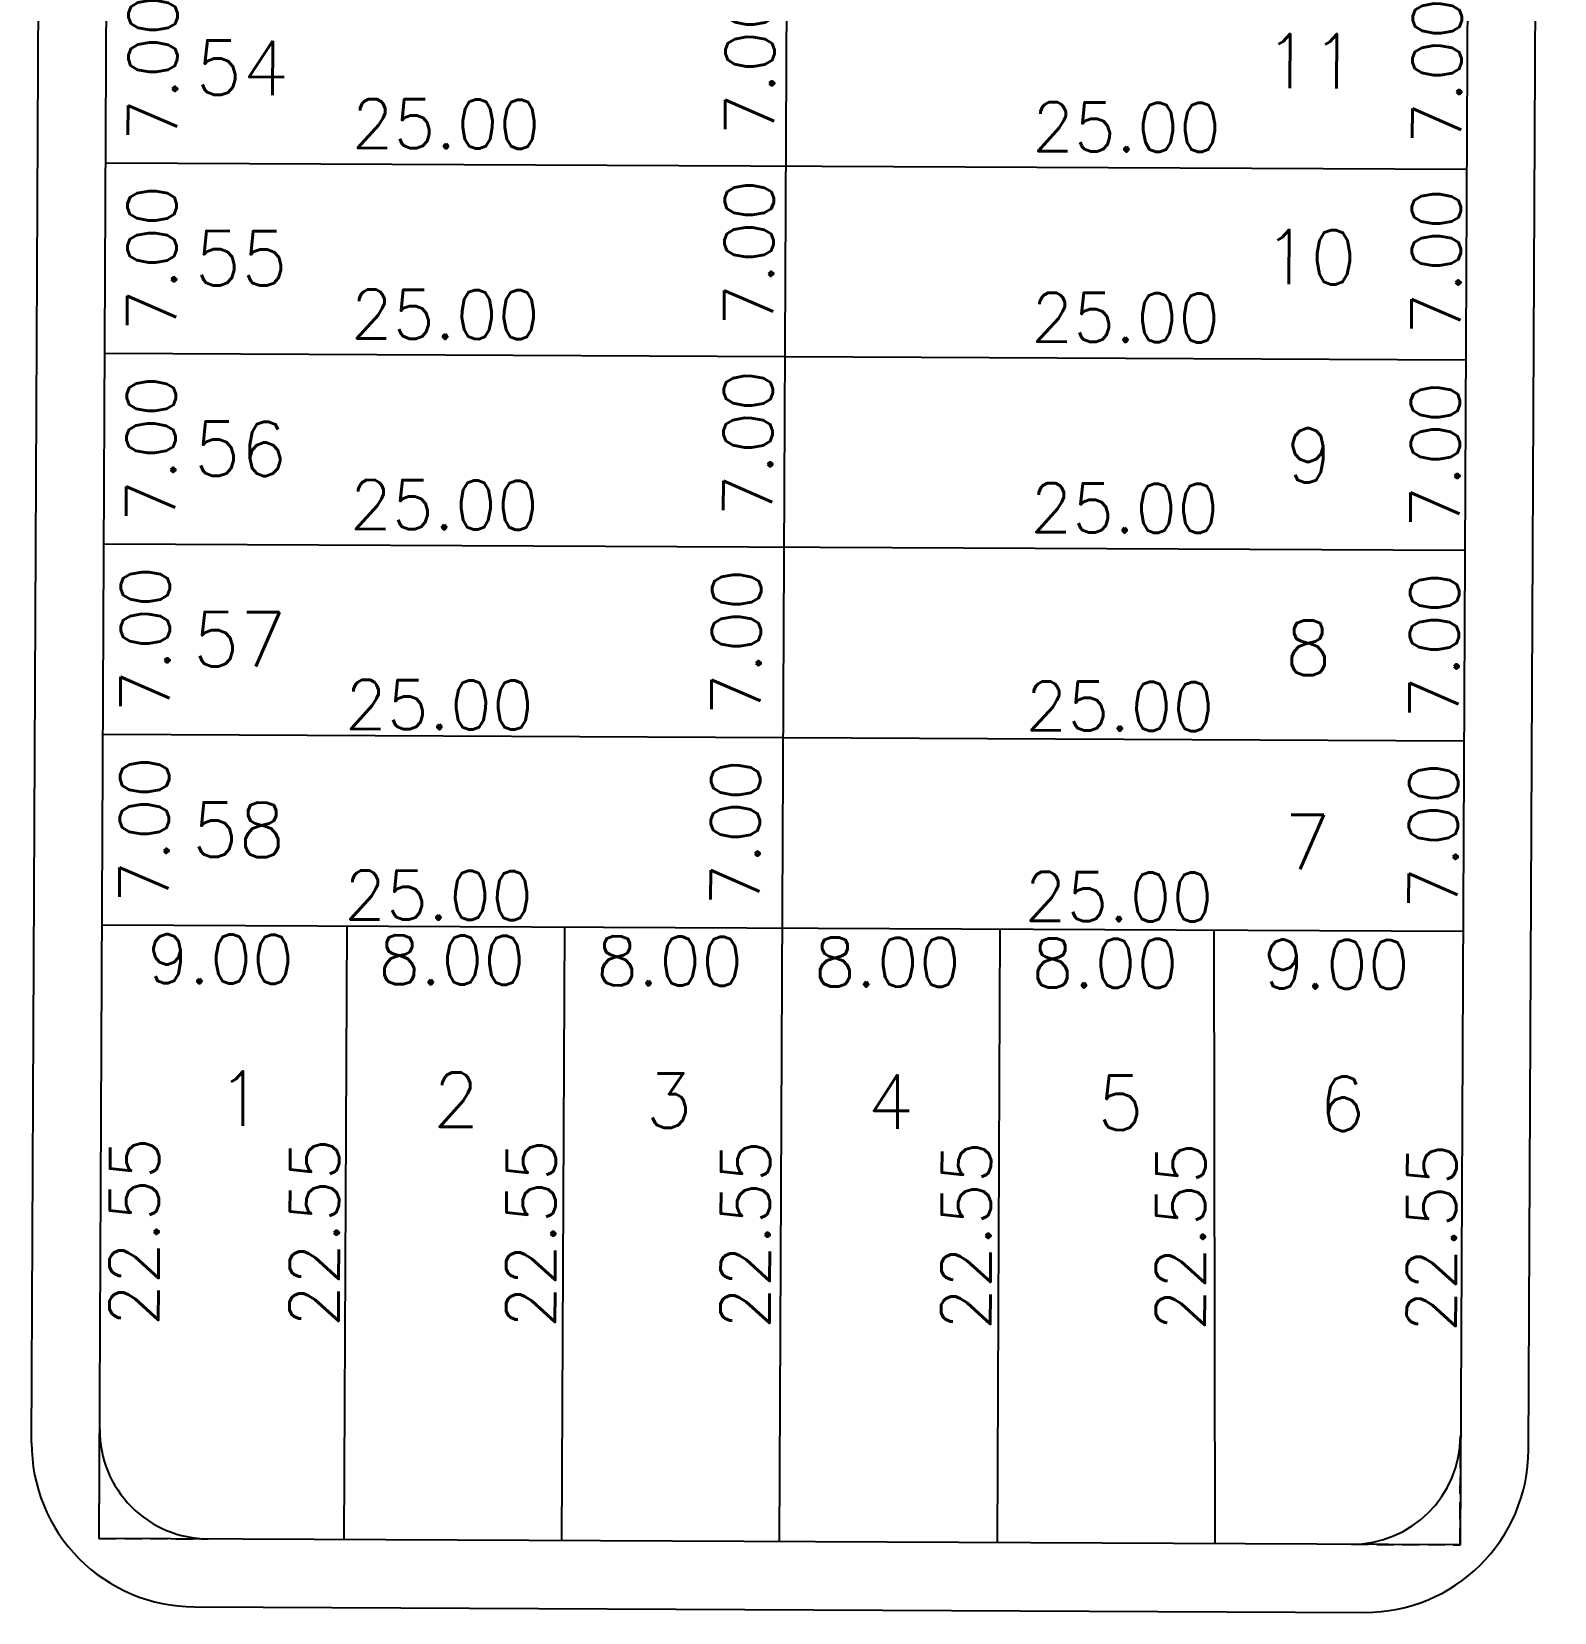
# Model space of a CAD drawing. Header units: millimetres. Extents: x -4430026 to 4783824, y 584 to 9593110.
# Drawn here: x 1940.3 to 1996.3, y 1731.1 to 1789.2 of the extents above; entities that cross this region are included whole.
import ezdxf
from ezdxf.enums import TextEntityAlignment as Align

# ---------------------------------------------------------------- set-up
doc = ezdxf.new("R2010")
doc.units = ezdxf.units.MM
doc.linetypes.add('HIDDEN', pattern=[0.375, 0.25, -0.125])
for name, color, linetype in [('Calçada', 1, 'Continuous'), ('CANTOS', 9, 'HIDDEN'), ('Cota', 8, 'Continuous'), ('COTAS', 8, 'Continuous'), ('curvas', 4, 'Continuous'), ('Lotes', 2, 'Continuous'), ('Numero de lotes', 5, 'Continuous'), ('QUADRA', 4, 'Continuous')]:
    doc.layers.add(name, color=color, linetype=linetype)
doc.styles.add('arcad1', font='romans.shx')
doc.styles.add('ROMANS', font='romans.shx')
doc.dimstyles.get("Standard").update_dxf_attribs({"dimtxt": 0.18, "dimasz": 0.18, "dimexe": 0.18, "dimexo": 0.0625, "dimgap": 0.09, "dimtad": 0, "dimtih": 1, "dimtoh": 1, "dimdec": 4, "dimzin": 0, "dimdsep": 46, "dimtxsty": 'Standard', "dimcen": 0.09, "dimadec": 0, "dimazin": 0, "dimtfac": 1, "dimtdec": 4, "dimtofl": 0, "dimtmove": 0, "dimatfit": 3, "dimfxl": 1, "dimtolj": 1, "dimtzin": 0, "dimarcsym": 0})

# ---------------------------------------------------------------- blocks, each defined once
blk = doc.blocks.new('*D10993')
at = {"layer": 'DEFPOINTS', "color": 0}
for p in [(1993.081, 1791.29), (1993.048, 1784.29), (1995.548, 1784.278)]:
    blk.add_point(p, dxfattribs=at)
at = {"layer": 'Cota', "color": 41, "insert": (1991.964, 1787.795), "char_height": 1.8, "attachment_point": 5, "rotation": 89.72858, "style": 'ROMANS'}
blk.add_mtext('\\A1;7.00', dxfattribs=at)
blk = doc.blocks.new('*D10997')
at = {"layer": 'DEFPOINTS', "color": 0}
for p in [(1993.048, 1784.29), (1993.015, 1777.29), (1995.514, 1777.278)]:
    blk.add_point(p, dxfattribs=at)
at = {"layer": 'Cota', "color": 41, "insert": (1991.931, 1780.795), "char_height": 1.8, "attachment_point": 5, "rotation": 89.72858, "style": 'ROMANS'}
blk.add_mtext('\\A1;7.00', dxfattribs=at)
blk = doc.blocks.new('*D11000')
at = {"layer": 'DEFPOINTS', "color": 0}
for p in [(1943.081, 1791.417), (1943.048, 1784.417), (1948.361, 1784.392)]:
    blk.add_point(p, dxfattribs=at)
at = {"layer": 'Cota', "color": 41, "insert": (1944.777, 1787.909), "char_height": 1.8, "attachment_point": 5, "rotation": 89.72858, "style": 'ROMANS'}
blk.add_mtext('\\A1;7.00', dxfattribs=at)
blk = doc.blocks.new('*D11001')
at = {"layer": 'DEFPOINTS', "color": 0}
for p in [(1993.014, 1777.18), (1992.981, 1770.18), (1995.481, 1770.168)]:
    blk.add_point(p, dxfattribs=at)
at = {"layer": 'Cota', "color": 41, "insert": (1991.897, 1773.685), "char_height": 1.8, "attachment_point": 5, "rotation": 89.72858, "style": 'ROMANS'}
blk.add_mtext('\\A1;7.00', dxfattribs=at)
blk = doc.blocks.new('*D11002')
at = {"layer": 'DEFPOINTS', "color": 0}
for p in [(1943.048, 1784.518), (1968.048, 1784.4), (1968.037, 1782.188)]:
    blk.add_point(p, dxfattribs=at)
at = {"layer": 'Cota', "color": 41, "insert": (1955.555, 1785.847), "char_height": 1.8, "attachment_point": 5, "rotation": 359.72858, "style": 'ROMANS'}
blk.add_mtext('\\A1;25.00', dxfattribs=at)
blk = doc.blocks.new('*D11003')
at = {"layer": 'DEFPOINTS', "color": 0}
for p in [(1968.048, 1784.4), (1993.048, 1784.281), (1993.037, 1782.07)]:
    blk.add_point(p, dxfattribs=at)
at = {"layer": 'Cota', "color": 41, "insert": (1980.554, 1785.729), "char_height": 1.8, "attachment_point": 5, "rotation": 359.72858, "style": 'ROMANS'}
blk.add_mtext('\\A1;25.00', dxfattribs=at)
blk = doc.blocks.new('*D11004')
at = {"layer": 'DEFPOINTS', "color": 0}
for p in [(1943.048, 1784.417), (1943.015, 1777.417), (1948.327, 1777.392)]:
    blk.add_point(p, dxfattribs=at)
at = {"layer": 'Cota', "color": 41, "insert": (1944.744, 1780.909), "char_height": 1.8, "attachment_point": 5, "rotation": 89.72858, "style": 'ROMANS'}
blk.add_mtext('\\A1;7.00', dxfattribs=at)
blk = doc.blocks.new('*D11005')
at = {"layer": 'DEFPOINTS', "color": 0}
for p in [(1992.981, 1770.18), (1992.948, 1763.18), (1995.448, 1763.169)]:
    blk.add_point(p, dxfattribs=at)
at = {"layer": 'Cota', "color": 41, "insert": (1991.864, 1766.686), "char_height": 1.8, "attachment_point": 5, "rotation": 89.72858, "style": 'ROMANS'}
blk.add_mtext('\\A1;7.00', dxfattribs=at)
blk = doc.blocks.new('*D11006')
at = {"layer": 'DEFPOINTS', "color": 0}
for p in [(1943.015, 1777.518), (1968.015, 1777.4), (1968.004, 1775.188)]:
    blk.add_point(p, dxfattribs=at)
at = {"layer": 'Cota', "color": 41, "insert": (1955.521, 1778.847), "char_height": 1.8, "attachment_point": 5, "rotation": 359.72858, "style": 'ROMANS'}
blk.add_mtext('\\A1;25.00', dxfattribs=at)
blk = doc.blocks.new('*D11007')
at = {"layer": 'DEFPOINTS', "color": 0}
for p in [(1968.015, 1777.4), (1993.014, 1777.281), (1993.004, 1775.07)]:
    blk.add_point(p, dxfattribs=at)
at = {"layer": 'Cota', "color": 41, "insert": (1980.521, 1778.729), "char_height": 1.8, "attachment_point": 5, "rotation": 359.72858, "style": 'ROMANS'}
blk.add_mtext('\\A1;25.00', dxfattribs=at)
blk = doc.blocks.new('*D11008')
at = {"layer": 'DEFPOINTS', "color": 0}
for p in [(1943.015, 1777.417), (1942.981, 1770.417), (1948.294, 1770.392)]:
    blk.add_point(p, dxfattribs=at)
at = {"layer": 'Cota', "color": 41, "insert": (1944.711, 1773.909), "char_height": 1.8, "attachment_point": 5, "rotation": 89.72858, "style": 'ROMANS'}
blk.add_mtext('\\A1;7.00', dxfattribs=at)
blk = doc.blocks.new('*D11009')
at = {"layer": 'DEFPOINTS', "color": 0}
for p in [(1942.982, 1770.518), (1967.982, 1770.4), (1967.971, 1768.188)]:
    blk.add_point(p, dxfattribs=at)
at = {"layer": 'Cota', "color": 41, "insert": (1955.488, 1771.847), "char_height": 1.8, "attachment_point": 5, "rotation": 359.72858, "style": 'ROMANS'}
blk.add_mtext('\\A1;25.00', dxfattribs=at)
blk = doc.blocks.new('*D11010')
at = {"layer": 'DEFPOINTS', "color": 0}
for p in [(1967.982, 1770.4), (1992.981, 1770.281), (1992.971, 1768.07)]:
    blk.add_point(p, dxfattribs=at)
at = {"layer": 'Cota', "color": 41, "insert": (1980.488, 1771.729), "char_height": 1.8, "attachment_point": 5, "rotation": 359.72858, "style": 'ROMANS'}
blk.add_mtext('\\A1;25.00', dxfattribs=at)
blk = doc.blocks.new('*D11025')
at = {"layer": 'DEFPOINTS', "color": 0}
for p in [(1968.082, 1791.606), (1968.049, 1784.606), (1970.297, 1784.596)]:
    blk.add_point(p, dxfattribs=at)
at = {"layer": 'Cota', "color": 41, "insert": (1966.714, 1788.113), "char_height": 1.8, "attachment_point": 5, "rotation": 89.72858, "style": 'ROMANS'}
blk.add_mtext('\\A1;7.00', dxfattribs=at)
blk = doc.blocks.new('*D11026')
at = {"layer": 'DEFPOINTS', "color": 0}
for p in [(1968.049, 1784.606), (1968.016, 1777.606), (1970.264, 1777.596)]:
    blk.add_point(p, dxfattribs=at)
at = {"layer": 'Cota', "color": 41, "insert": (1966.681, 1781.113), "char_height": 1.8, "attachment_point": 5, "rotation": 89.72858, "style": 'ROMANS'}
blk.add_mtext('\\A1;7.00', dxfattribs=at)
blk = doc.blocks.new('*D11027')
at = {"layer": 'DEFPOINTS', "color": 0}
for p in [(1968.016, 1777.606), (1967.983, 1770.606), (1970.231, 1770.596)]:
    blk.add_point(p, dxfattribs=at)
at = {"layer": 'Cota', "color": 41, "insert": (1966.647, 1774.113), "char_height": 1.8, "attachment_point": 5, "rotation": 89.72858, "style": 'ROMANS'}
blk.add_mtext('\\A1;7.00', dxfattribs=at)
blk = doc.blocks.new('*D11028')
at = {"layer": 'DEFPOINTS', "color": 0}
for p in [(1942.804, 1763.405), (1967.804, 1763.287), (1967.792, 1760.84)]:
    blk.add_point(p, dxfattribs=at)
at = {"layer": 'Cota', "color": 41, "insert": (1955.31, 1764.5), "char_height": 1.8, "attachment_point": 5, "rotation": 359.72858, "style": 'ROMANS'}
blk.add_mtext('\\A1;25.00', dxfattribs=at)
blk = doc.blocks.new('*D11029')
at = {"layer": 'DEFPOINTS', "color": 0}
for p in [(1967.804, 1763.287), (1992.804, 1763.168), (1992.792, 1760.788)]:
    blk.add_point(p, dxfattribs=at)
at = {"layer": 'Cota', "color": 41, "insert": (1980.31, 1764.447), "char_height": 1.8, "attachment_point": 5, "rotation": 359.72858, "style": 'ROMANS'}
blk.add_mtext('\\A1;25.00', dxfattribs=at)
blk = doc.blocks.new('*D11030')
at = {"layer": 'DEFPOINTS', "color": 0}
for p in [(1942.771, 1756.418), (1951.771, 1756.375), (1951.748, 1751.539)]:
    blk.add_point(p, dxfattribs=at)
at = {"layer": 'Cota', "color": 41, "insert": (1947.265, 1755.16), "char_height": 1.8, "attachment_point": 5, "rotation": 359.72858, "style": 'ROMANS'}
blk.add_mtext('\\A1;9.00', dxfattribs=at)
blk = doc.blocks.new('*D11031')
at = {"layer": 'DEFPOINTS', "color": 0}
for p in [(1951.771, 1756.375), (1959.771, 1756.337), (1959.748, 1751.501)]:
    blk.add_point(p, dxfattribs=at)
at = {"layer": 'Cota', "color": 41, "insert": (1955.765, 1755.12), "char_height": 1.8, "attachment_point": 5, "rotation": 359.72858, "style": 'ROMANS'}
blk.add_mtext('\\A1;8.00', dxfattribs=at)
blk = doc.blocks.new('*D11032')
at = {"layer": 'DEFPOINTS', "color": 0}
for p in [(1959.771, 1756.337), (1967.771, 1756.3), (1967.748, 1751.463)]:
    blk.add_point(p, dxfattribs=at)
at = {"layer": 'Cota', "color": 41, "insert": (1963.765, 1755.082), "char_height": 1.8, "attachment_point": 5, "rotation": 359.72858, "style": 'ROMANS'}
blk.add_mtext('\\A1;8.00', dxfattribs=at)
blk = doc.blocks.new('*D11033')
at = {"layer": 'DEFPOINTS', "color": 0}
for p in [(1967.771, 1756.3), (1975.771, 1756.262), (1975.748, 1751.425)]:
    blk.add_point(p, dxfattribs=at)
at = {"layer": 'Cota', "color": 41, "insert": (1971.765, 1755.044), "char_height": 1.8, "attachment_point": 5, "rotation": 359.72858, "style": 'ROMANS'}
blk.add_mtext('\\A1;8.00', dxfattribs=at)
blk = doc.blocks.new('*D11034')
at = {"layer": 'DEFPOINTS', "color": 0}
for p in [(1975.771, 1756.262), (1983.771, 1756.224), (1983.748, 1751.387)]:
    blk.add_point(p, dxfattribs=at)
at = {"layer": 'Cota', "color": 41, "insert": (1979.765, 1755.006), "char_height": 1.8, "attachment_point": 5, "rotation": 359.72858, "style": 'ROMANS'}
blk.add_mtext('\\A1;8.00', dxfattribs=at)
blk = doc.blocks.new('*D11035')
at = {"layer": 'DEFPOINTS', "color": 0}
for p in [(1983.771, 1756.224), (1992.771, 1756.181), (1992.748, 1751.345)]:
    blk.add_point(p, dxfattribs=at)
at = {"layer": 'Cota', "color": 41, "insert": (1988.265, 1754.966), "char_height": 1.8, "attachment_point": 5, "rotation": 359.72858, "style": 'ROMANS'}
blk.add_mtext('\\A1;9.00', dxfattribs=at)
blk = doc.blocks.new('*D11036')
at = {"layer": 'DEFPOINTS', "color": 0}
for p in [(1942.915, 1756.417), (1942.808, 1733.87), (1947.642, 1733.847)]:
    blk.add_point(p, dxfattribs=at)
at = {"layer": 'Cota', "color": 41, "insert": (1944.095, 1745.138), "char_height": 1.8, "attachment_point": 5, "rotation": 89.72858, "style": 'ROMANS'}
blk.add_mtext('\\A1;22.55', dxfattribs=at)
blk = doc.blocks.new('*D11037')
at = {"layer": 'DEFPOINTS', "color": 0}
for p in [(1951.915, 1756.375), (1951.808, 1733.827), (1954.26, 1733.815)]:
    blk.add_point(p, dxfattribs=at)
at = {"layer": 'Cota', "color": 41, "insert": (1950.713, 1745.106), "char_height": 1.8, "attachment_point": 5, "rotation": 89.72858, "style": 'ROMANS'}
blk.add_mtext('\\A1;22.55', dxfattribs=at)
blk = doc.blocks.new('*D11038')
at = {"layer": 'DEFPOINTS', "color": 0}
for p in [(1959.915, 1756.337), (1959.808, 1733.789), (1962.216, 1733.778)]:
    blk.add_point(p, dxfattribs=at)
at = {"layer": 'Cota', "color": 41, "insert": (1958.67, 1745.069), "char_height": 1.8, "attachment_point": 5, "rotation": 89.72858, "style": 'ROMANS'}
blk.add_mtext('\\A1;22.55', dxfattribs=at)
blk = doc.blocks.new('*D11039')
at = {"layer": 'DEFPOINTS', "color": 0}
for p in [(1967.915, 1756.299), (1967.808, 1733.751), (1970.094, 1733.74)]:
    blk.add_point(p, dxfattribs=at)
at = {"layer": 'Cota', "color": 41, "insert": (1966.548, 1745.031), "char_height": 1.8, "attachment_point": 5, "rotation": 89.72858, "style": 'ROMANS'}
blk.add_mtext('\\A1;22.55', dxfattribs=at)
blk = doc.blocks.new('*D11040')
at = {"layer": 'DEFPOINTS', "color": 0}
for p in [(1975.915, 1756.261), (1975.808, 1733.713), (1978.209, 1733.702)]:
    blk.add_point(p, dxfattribs=at)
at = {"layer": 'Cota', "color": 41, "insert": (1974.662, 1744.993), "char_height": 1.8, "attachment_point": 5, "rotation": 89.72858, "style": 'ROMANS'}
blk.add_mtext('\\A1;22.55', dxfattribs=at)
blk = doc.blocks.new('*D11041')
at = {"layer": 'DEFPOINTS', "color": 0}
for p in [(1983.915, 1756.223), (1983.808, 1733.675), (1986.087, 1733.665)]:
    blk.add_point(p, dxfattribs=at)
at = {"layer": 'Cota', "color": 41, "insert": (1982.54, 1744.956), "char_height": 1.8, "attachment_point": 5, "rotation": 89.72858, "style": 'ROMANS'}
blk.add_mtext('\\A1;22.55', dxfattribs=at)
blk = doc.blocks.new('*D11042')
at = {"layer": 'DEFPOINTS', "color": 0}
for p in [(1992.915, 1756.18), (1992.808, 1733.633), (1995.308, 1733.621)]:
    blk.add_point(p, dxfattribs=at)
at = {"layer": 'Cota', "color": 41, "insert": (1991.761, 1744.912), "char_height": 1.8, "attachment_point": 5, "rotation": 89.72858, "style": 'ROMANS'}
blk.add_mtext('\\A1;22.55', dxfattribs=at)
blk = doc.blocks.new('*D13841')
at = {"layer": 'DEFPOINTS', "color": 0}
for p in [(1966.013, 1770.308), (1969.832, 1770.29), (1965.98, 1763.308)]:
    blk.add_point(p, dxfattribs=at)
at = {"layer": 'COTAS', "color": 41, "insert": (1966.216, 1766.807), "char_height": 1.8, "attachment_point": 5, "rotation": 89.72858, "style": 'ROMANS'}
blk.add_mtext('\\A1;7.00', dxfattribs=at)
blk = doc.blocks.new('*D13842')
at = {"layer": 'DEFPOINTS', "color": 0}
for p in [(1944.294, 1770.411), (1948.114, 1770.393), (1944.261, 1763.411)]:
    blk.add_point(p, dxfattribs=at)
at = {"layer": 'COTAS', "color": 41, "insert": (1944.497, 1766.91), "char_height": 1.8, "attachment_point": 5, "rotation": 89.72858, "style": 'ROMANS'}
blk.add_mtext('\\A1;7.00', dxfattribs=at)
blk = doc.blocks.new('*D13062')
at = {"layer": 'DEFPOINTS', "color": 0}
for p in [(1992.948, 1763.18), (1992.915, 1756.18), (1995.414, 1756.169)]:
    blk.add_point(p, dxfattribs=at)
at = {"layer": 'Cota', "color": 41, "insert": (1991.831, 1759.686), "char_height": 1.8, "attachment_point": 5, "rotation": 89.72858, "style": 'ROMANS'}
blk.add_mtext('\\A1;7.00', dxfattribs=at)
blk = doc.blocks.new('*D13063')
at = {"layer": 'DEFPOINTS', "color": 0}
for p in [(1942.771, 1756.405), (1967.771, 1756.287), (1967.759, 1753.84)]:
    blk.add_point(p, dxfattribs=at)
at = {"layer": 'Cota', "color": 41, "insert": (1955.276, 1757.5), "char_height": 1.8, "attachment_point": 5, "rotation": 359.72858, "style": 'ROMANS'}
blk.add_mtext('\\A1;25.00', dxfattribs=at)
blk = doc.blocks.new('*D13064')
at = {"layer": 'DEFPOINTS', "color": 0}
for p in [(1967.771, 1756.287), (1992.771, 1756.169), (1992.759, 1753.788)]:
    blk.add_point(p, dxfattribs=at)
at = {"layer": 'Cota', "color": 41, "insert": (1980.276, 1757.447), "char_height": 1.8, "attachment_point": 5, "rotation": 359.72858, "style": 'ROMANS'}
blk.add_mtext('\\A1;25.00', dxfattribs=at)
blk = doc.blocks.new('*D13065')
at = {"layer": 'DEFPOINTS', "color": 0}
for p in [(1944.261, 1763.411), (1948.08, 1763.393), (1944.228, 1756.411)]:
    blk.add_point(p, dxfattribs=at)
at = {"layer": 'COTAS', "color": 41, "insert": (1944.464, 1759.91), "char_height": 1.8, "attachment_point": 5, "rotation": 89.72858, "style": 'ROMANS'}
blk.add_mtext('\\A1;7.00', dxfattribs=at)
blk = doc.blocks.new('*D13066')
at = {"layer": 'DEFPOINTS', "color": 0}
for p in [(1965.98, 1763.308), (1969.799, 1763.29), (1965.947, 1756.308)]:
    blk.add_point(p, dxfattribs=at)
at = {"layer": 'COTAS', "color": 41, "insert": (1966.182, 1759.807), "char_height": 1.8, "attachment_point": 5, "rotation": 89.72858, "style": 'ROMANS'}
blk.add_mtext('\\A1;7.00', dxfattribs=at)

msp = doc.modelspace()

# ---------------------------------------------------------------- linework, layer by layer
at = {"layer": 'Calçada'}
for p, q in [((1995.324, 1737.121, 2.439), (1996.275, 1937.816, 2.439)), ((1940.325, 1737.381, 2.439), (1941.271, 1937.102, 2.439)), ((1946.296, 1731.353, 2.439), (1989.296, 1731.149, 2.439)), ((1946.296, 1731.353, 2.439), (1989.296, 1731.149, 2.439))]:
    msp.add_line(p, q, dxfattribs=at)
for centre, start, end in [((1946.325, 1737.353, 2.439), 179.72858, 269.72858), ((1946.325, 1737.353, 2.439), 179.72858, 269.72858), ((1989.324, 1737.149, 2.439), 269.72858, 359.72858), ((1989.324, 1737.149, 2.439), 269.72858, 359.72858)]:
    msp.add_arc(centre, 6, start, end, dxfattribs=at)
at = {"layer": 'CANTOS', "ltscale": 2.5}
for p, q in [((1942.808, 1733.87, 2.439), (1942.827, 1737.87, 2.439)), ((1942.808, 1733.87, 2.439), (1942.827, 1737.87, 2.439)), ((1992.808, 1733.633, 2.439), (1992.827, 1737.633, 2.439)), ((1992.808, 1733.633, 2.439), (1992.827, 1737.633, 2.439)), ((1942.808, 1733.87, 2.439), (1946.808, 1733.851, 2.439)), ((1942.808, 1733.87, 2.439), (1946.808, 1733.851, 2.439)), ((1988.808, 1733.652, 2.439), (1992.808, 1733.633, 2.439)), ((1988.808, 1733.652, 2.439), (1992.808, 1733.633, 2.439))]:
    msp.add_line(p, q, dxfattribs=at)
at = {"layer": 'curvas'}
for centre, start, end in [((1946.827, 1737.851, 2.439), 179.72858, 269.72858), ((1946.827, 1737.851, 2.439), 179.72858, 269.72858), ((1988.827, 1737.652, 2.439), 269.72858, 359.72858), ((1988.827, 1737.652, 2.439), 269.72858, 359.72858)]:
    msp.add_arc(centre, 4, start, end, dxfattribs=at)
at = {"layer": 'Lotes'}
for p, q in [((1967.808, 1733.751, 2.439), (1968.79, 1940.96, 2.439)), ((1943.048, 1784.417, 2.439), (1993.047, 1784.18, 2.439)), ((1943.015, 1777.417, 2.439), (1993.014, 1777.18, 2.439)), ((1942.981, 1770.417, 2.439), (1992.981, 1770.18, 2.439)), ((1942.948, 1763.417, 2.439), (1992.948, 1763.18, 2.439)), ((1942.915, 1756.417, 2.439), (1992.915, 1756.18, 2.439)), ((1951.808, 1733.827, 2.439), (1951.915, 1756.375, 2.439)), ((1959.808, 1733.789, 2.439), (1959.915, 1756.337, 2.439)), ((1975.808, 1733.713, 2.439), (1975.915, 1756.261, 2.439)), ((1983.808, 1733.675, 2.439), (1983.771, 1756.224, 2.439))]:
    msp.add_line(p, q, dxfattribs=at)
at = {"layer": 'QUADRA', "elevation": 2.439}
msp.add_lwpolyline([(1943.787, 1940.511), (1993.792, 1941.408), (1992.808, 1733.633), (1942.808, 1733.87), (1943.787, 1940.511)], close=True, dxfattribs=at)

# ---------------------------------------------------------------- texts
at = {"layer": 'Numero de lotes', "style": 'arcad1'}
for s, p in [('11', (1987.333, 1788.15, 2.439)), ('54', (1948.064, 1787.906, 2.439)), ('55', (1948.031, 1780.906, 2.439)), ('10', (1987.299, 1780.948, 2.439)), ('56', (1947.998, 1773.906, 2.439)), ('9', (1987.265, 1773.665, 2.439)), ('57', (1947.965, 1766.906, 2.439)), ('8', (1987.231, 1766.593, 2.439)), ('58', (1947.932, 1759.907, 2.439)), ('7', (1987.197, 1759.457, 2.439)), ('1', (1948, 1750.028, 2.439)), ('1', (1948, 1750.028, 2.439)), ('2', (1955.926, 1749.991, 2.439)), ('2', (1955.926, 1749.991, 2.439)), ('3', (1963.746, 1749.954, 2.439)), ('3', (1963.746, 1749.954, 2.439)), ('4', (1971.883, 1749.915, 2.439)), ('4', (1971.883, 1749.915, 2.439)), ('5', (1980.337, 1749.875, 2.439)), ('5', (1980.337, 1749.875, 2.439)), ('6', (1988.474, 1749.836, 2.439)), ('6', (1988.474, 1749.836, 2.439))]:
    msp.add_text(s, height=2, rotation=359.72858, dxfattribs=at).set_placement(p, align=Align.MIDDLE_CENTER)

# ---------------------------------------------------------------- dimensions: what is measured, and where the dimension line sits
at = {"layer": 'Cota'}
for p1, p2, distance, picture, middle in [((1943.081, 1791.417, 2.439), (1943.048, 1784.417, 2.439), 5.313, '*D11000', (1944.777, 1787.909, 2.439)), ((1943.048, 1784.518, 2.439), (1968.048, 1784.4, 2.439), -2.212, '*D11002', (1955.555, 1785.847, 2.439)), ((1943.048, 1784.417, 2.439), (1943.015, 1777.417, 2.439), 5.313, '*D11004', (1944.744, 1780.909, 2.439)), ((1943.015, 1777.518, 2.439), (1968.015, 1777.4, 2.439), -2.212, '*D11006', (1955.521, 1778.847, 2.439)), ((1943.015, 1777.417, 2.439), (1942.981, 1770.417, 2.439), 5.313, '*D11008', (1944.711, 1773.909, 2.439)), ((1942.982, 1770.518, 2.439), (1967.982, 1770.4, 2.439), -2.212, '*D11009', (1955.488, 1771.847, 2.439)), ((1942.804, 1763.405, 2.439), (1967.804, 1763.287, 2.439), -2.447, '*D11028', (1955.31, 1764.5, 2.439)), ((1967.804, 1763.287, 2.439), (1992.804, 1763.168, 2.439), -2.381, '*D11029', (1980.31, 1764.447, 2.439)), ((1942.771, 1756.405, 2.439), (1967.771, 1756.287, 2.439), -2.447, '*D13063', (1955.276, 1757.5, 2.439)), ((1967.771, 1756.287, 2.439), (1992.771, 1756.169, 2.439), -2.381, '*D13064', (1980.276, 1757.447, 2.439)), ((1942.771, 1756.418, 2.439), (1951.771, 1756.375, 2.439), -4.837, '*D11030', (1947.265, 1755.16, 2.439)), ((1942.915, 1756.417, 2.439), (1942.808, 1733.87, 2.439), 4.834, '*D11036', (1944.095, 1745.138, 2.439)), ((1951.915, 1756.375, 2.439), (1951.808, 1733.827, 2.439), 2.451, '*D11037', (1950.713, 1745.106, 2.439)), ((1959.915, 1756.337, 2.439), (1959.808, 1733.789, 2.439), 2.408, '*D11038', (1958.67, 1745.069, 2.439)), ((1967.915, 1756.299, 2.439), (1967.808, 1733.751, 2.439), 2.287, '*D11039', (1966.548, 1745.031, 2.439)), ((1975.915, 1756.261, 2.439), (1975.808, 1733.713, 2.439), 2.401, '*D11040', (1974.662, 1744.993, 2.439)), ((1983.915, 1756.223, 2.439), (1983.808, 1733.675, 2.439), 2.279, '*D11041', (1982.54, 1744.956, 2.439)), ((1992.915, 1756.18, 2.439), (1992.808, 1733.633, 2.439), 2.5, '*D11042', (1991.761, 1744.912, 2.439))]:
    dim = msp.add_aligned_dim(p1=p1, p2=p2, distance=distance, dimstyle='Standard', override={"dimtxt": 1.8, "dimexo": 0.063, "dimgap": 0, "dimtih": 0, "dimtoh": 0, "dimdec": 2, "dimzin": 4, "dimtxsty": 'ROMANS', "dimse1": 1, "dimse2": 1, "dimsd1": 1, "dimsd2": 1, "dimclrt": 41, "dimtfac": 1.2, "dimtdec": 2, "dimtix": 1, "dimtofl": 1, "dimtmove": 2, "dimfxl": 0.18, "dimfxlon": 1, "dimtvp": 2, "dimtzin": 4}, dxfattribs=at)
    dim.commit()
    dim.dimension.update_dxf_attribs({"geometry": picture, "text_midpoint": middle})
for base, p1, p2, angle, picture, middle in [((1970.297, 1784.596, 2.439), (1968.082, 1791.606, 2.439), (1968.049, 1784.606, 2.439), 89.72858, '*D11025', (1966.714, 1788.113, 2.439)), ((1995.548, 1784.278, 2.439), (1993.081, 1791.29, 2.439), (1993.048, 1784.29, 2.439), 89.72858, '*D10993', (1991.964, 1787.795, 2.439)), ((1993.037, 1782.07, 2.439), (1968.048, 1784.4, 2.439), (1993.048, 1784.281, 2.439), 179.72858, '*D11003', (1980.554, 1785.729, 2.439)), ((1970.264, 1777.596, 2.439), (1968.049, 1784.606, 2.439), (1968.016, 1777.606, 2.439), 89.72858, '*D11026', (1966.681, 1781.113, 2.439)), ((1995.514, 1777.278, 2.439), (1993.048, 1784.29, 2.439), (1993.015, 1777.29, 2.439), 89.72858, '*D10997', (1991.931, 1780.795, 2.439)), ((1993.004, 1775.07, 2.439), (1968.015, 1777.4, 2.439), (1993.014, 1777.281, 2.439), 179.72858, '*D11007', (1980.521, 1778.729, 2.439)), ((1970.231, 1770.596, 2.439), (1968.016, 1777.606, 2.439), (1967.983, 1770.606, 2.439), 89.72858, '*D11027', (1966.647, 1774.113, 2.439)), ((1995.481, 1770.168, 2.439), (1993.014, 1777.18, 2.439), (1992.981, 1770.18, 2.439), 89.72858, '*D11001', (1991.897, 1773.685, 2.439)), ((1992.971, 1768.07, 2.439), (1967.982, 1770.4, 2.439), (1992.981, 1770.281, 2.439), 179.72858, '*D11010', (1980.488, 1771.729, 2.439)), ((1995.448, 1763.169, 2.439), (1992.981, 1770.18, 2.439), (1992.948, 1763.18, 2.439), 89.72858, '*D11005', (1991.864, 1766.686, 2.439)), ((1995.414, 1756.169, 2.439), (1992.948, 1763.18, 2.439), (1992.915, 1756.18, 2.439), 89.72858, '*D13062', (1991.831, 1759.686, 2.439)), ((1959.748, 1751.501, 2.439), (1951.771, 1756.375, 2.439), (1959.771, 1756.337, 2.439), 179.72858, '*D11031', (1955.765, 1755.12, 2.439)), ((1967.748, 1751.463, 2.439), (1959.771, 1756.337, 2.439), (1967.771, 1756.3, 2.439), 179.72858, '*D11032', (1963.765, 1755.082, 2.439)), ((1975.748, 1751.425, 2.439), (1967.771, 1756.3, 2.439), (1975.771, 1756.262, 2.439), 179.72858, '*D11033', (1971.765, 1755.044, 2.439)), ((1983.748, 1751.387, 2.439), (1975.771, 1756.262, 2.439), (1983.771, 1756.224, 2.439), 179.72858, '*D11034', (1979.765, 1755.006, 2.439)), ((1992.748, 1751.345, 2.439), (1983.771, 1756.224, 2.439), (1992.771, 1756.181, 2.439), 179.72858, '*D11035', (1988.265, 1754.966, 2.439))]:
    dim = msp.add_linear_dim(base=base, p1=p1, p2=p2, angle=angle, dimstyle='Standard', override={"dimtxt": 1.8, "dimexo": 0.063, "dimgap": 0, "dimtih": 0, "dimtoh": 0, "dimdec": 2, "dimzin": 4, "dimtxsty": 'ROMANS', "dimse1": 1, "dimse2": 1, "dimsd1": 1, "dimsd2": 1, "dimclrt": 41, "dimtfac": 1.2, "dimtdec": 2, "dimtix": 1, "dimtofl": 1, "dimtmove": 2, "dimfxl": 0.18, "dimfxlon": 1, "dimtvp": 2, "dimtzin": 4}, dxfattribs=at)
    dim.commit()
    dim.dimension.update_dxf_attribs({"geometry": picture, "text_midpoint": middle})
at = {"layer": 'COTAS'}
for p1, p2, picture, middle in [((1944.261, 1763.411, 2.439), (1944.294, 1770.411, 2.439), '*D13842', (1944.497, 1766.91, 2.439)), ((1965.98, 1763.308, 2.439), (1966.013, 1770.308, 2.439), '*D13841', (1966.216, 1766.807, 2.439)), ((1944.228, 1756.411, 2.439), (1944.261, 1763.411, 2.439), '*D13065', (1944.464, 1759.91, 2.439)), ((1965.947, 1756.308, 2.439), (1965.98, 1763.308, 2.439), '*D13066', (1966.182, 1759.807, 2.439))]:
    dim = msp.add_aligned_dim(p1=p1, p2=p2, distance=-3.819, dimstyle='Standard', override={"dimtxt": 1.8, "dimexo": 0.063, "dimgap": 0, "dimtih": 0, "dimtoh": 0, "dimdec": 2, "dimzin": 4, "dimtxsty": 'ROMANS', "dimse1": 1, "dimse2": 1, "dimsd1": 1, "dimsd2": 1, "dimclrt": 41, "dimtfac": 1.2, "dimtdec": 2, "dimtix": 1, "dimtofl": 1, "dimtmove": 2, "dimfxl": 0.18, "dimfxlon": 1, "dimtvp": 2, "dimtzin": 4}, dxfattribs=at)
    dim.commit()
    dim.dimension.update_dxf_attribs({"geometry": picture, "text_midpoint": middle})

doc.saveas('drawing.dxf')
